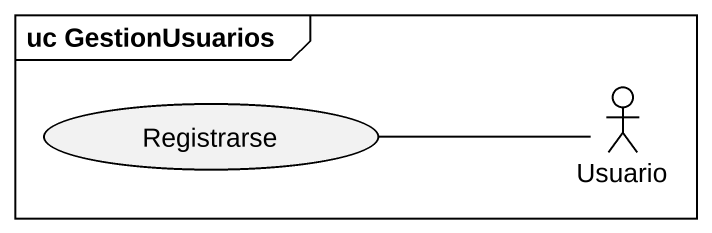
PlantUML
@startuml
mainframe uc GestionUsuarios
usecase Registrarse
actor Usuario
Usuario -left- Registrarse
@enduml
